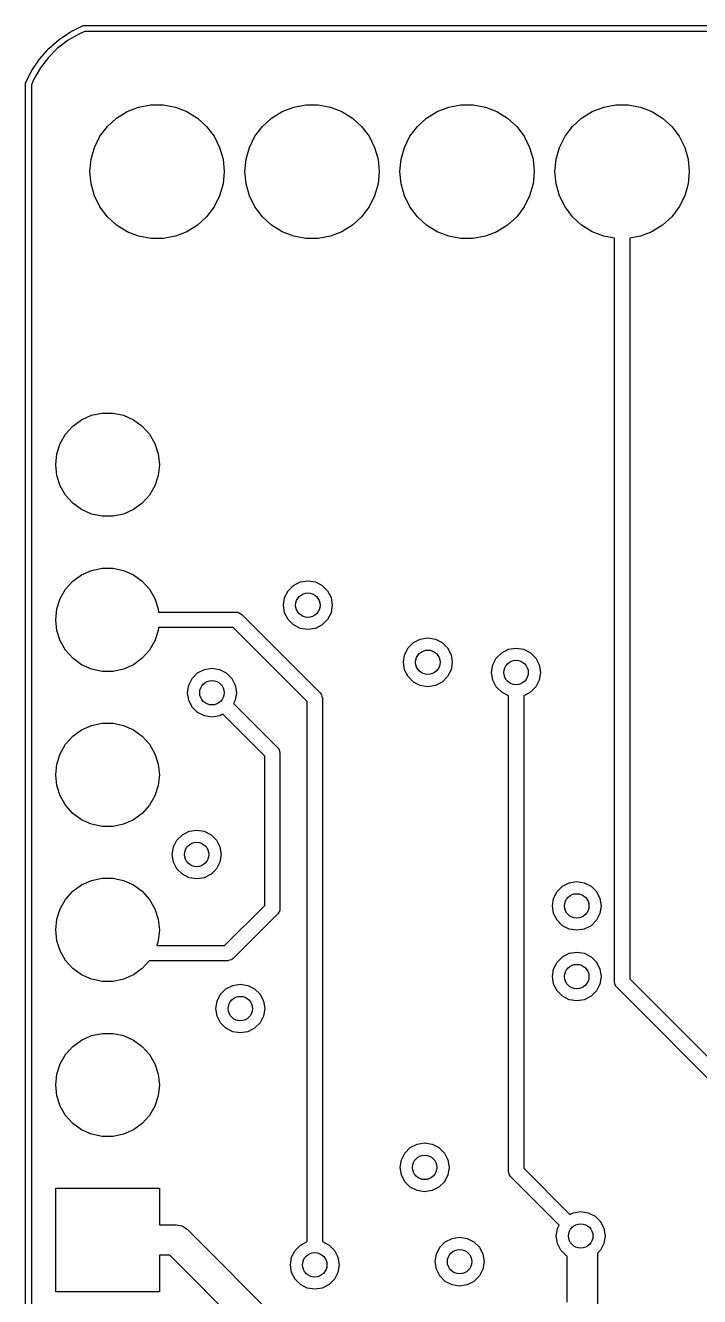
# Model space of a CAD drawing. Extents: x 48.3 to 73, y -74 to -39.4.
# Drawn here: x 48.31 to 59.36, y -60.18 to -39.36 of the extents above; entities that cross this region are included whole.
import ezdxf

# ---------------------------------------------------------------- set-up
doc = ezdxf.new("R2010")
doc.units = 0
doc.layers.add('BLACK', color=7, linetype='CONTINUOUS')

msp = doc.modelspace()

# ---------------------------------------------------------------- linework, layer by layer
at = {"layer": 'BLACK', "linetype": 'CONTINUOUS'}
for p, q in [((48.8621, -39.5885), (49.0512, -39.4626)), ((49.194, -39.4958), (49.0081, -39.6027)), ((49.0512, -39.4626), (49.2551, -39.3624)), ((49.2841, -39.4586), (49.194, -39.4958)), ((49.2551, -39.3624), (49.2673, -39.3614)), ((49.2551, -39.3624), (49.2551, -39.3624)), ((49.2673, -39.3614), (49.2741, -39.3586)), ((49.2741, -39.3586), (71.9887, -39.3586)), ((71.9788, -39.4586), (49.2841, -39.4586)), ((48.5411, -39.9086), (48.6911, -39.738)), ((48.8377, -39.7331), (48.6858, -39.8845)), ((48.6911, -39.738), (48.8621, -39.5885)), ((49.0081, -39.6027), (48.8377, -39.7331)), ((48.4146, -40.0972), (48.5411, -39.9086)), ((48.6858, -39.8845), (48.5549, -40.0545)), ((48.3138, -40.3008), (48.4146, -40.0972)), ((48.5549, -40.0545), (48.4474, -40.2402)), ((48.31, -40.32), (48.3128, -40.3131)), ((48.31, -73.0768), (48.31, -40.32)), ((48.3128, -40.3131), (48.3138, -40.3008)), ((48.4474, -40.2402), (48.41, -40.33)), ((48.41, -40.33), (48.41, -73.0668)), ((49.8035, -40.8756), (49.9761, -40.7687)), ((49.9761, -40.7687), (50.1654, -40.6954)), ((50.1654, -40.6954), (50.3649, -40.6581)), ((50.3649, -40.6581), (50.5679, -40.6581)), ((50.5679, -40.6581), (50.7674, -40.6954)), ((50.7674, -40.6954), (50.9567, -40.7687)), ((50.9567, -40.7687), (51.1293, -40.8756)), ((52.3435, -40.8756), (52.5161, -40.7687)), ((52.5161, -40.7687), (52.7054, -40.6954)), ((52.7054, -40.6954), (52.9049, -40.6581)), ((52.9049, -40.6581), (53.1079, -40.6581)), ((53.1079, -40.6581), (53.3074, -40.6954)), ((53.3074, -40.6954), (53.4967, -40.7687)), ((53.4967, -40.7687), (53.6693, -40.8756)), ((54.8835, -40.8756), (55.0561, -40.7687)), ((55.0561, -40.7687), (55.2454, -40.6954)), ((55.2454, -40.6954), (55.4449, -40.6581)), ((55.4449, -40.6581), (55.6479, -40.6581)), ((55.6479, -40.6581), (55.8474, -40.6954)), ((55.8474, -40.6954), (56.0367, -40.7687)), ((56.0367, -40.7687), (56.2093, -40.8756)), ((57.4235, -40.8756), (57.5961, -40.7687)), ((57.5961, -40.7687), (57.7854, -40.6954)), ((57.7854, -40.6954), (57.9849, -40.6581)), ((57.9849, -40.6581), (58.1879, -40.6581)), ((58.1879, -40.6581), (58.3874, -40.6954)), ((58.3874, -40.6954), (58.5767, -40.7687)), ((58.5767, -40.7687), (58.7493, -40.8756)), ((49.5312, -41.1743), (49.6535, -41.0123)), ((49.6535, -41.0123), (49.8035, -40.8756)), ((51.1293, -40.8756), (51.2793, -41.0123)), ((51.2793, -41.0123), (51.4017, -41.1743)), ((52.0712, -41.1743), (52.1935, -41.0123)), ((52.1935, -41.0123), (52.3435, -40.8756)), ((53.6693, -40.8756), (53.8193, -41.0123)), ((53.8193, -41.0123), (53.9417, -41.1743)), ((54.6112, -41.1743), (54.7335, -41.0123)), ((54.7335, -41.0123), (54.8835, -40.8756)), ((56.2093, -40.8756), (56.3593, -41.0123)), ((56.3593, -41.0123), (56.4817, -41.1743)), ((57.1512, -41.1743), (57.2735, -41.0123)), ((57.2735, -41.0123), (57.4235, -40.8756)), ((58.7493, -40.8756), (58.8993, -41.0123)), ((58.8993, -41.0123), (59.0217, -41.1743)), ((49.4407, -41.356), (49.5312, -41.1743)), ((51.4017, -41.1743), (51.4921, -41.356)), ((51.9807, -41.356), (52.0712, -41.1743)), ((53.9417, -41.1743), (54.0321, -41.356)), ((54.5207, -41.356), (54.6112, -41.1743)), ((56.4817, -41.1743), (56.5721, -41.356)), ((57.0607, -41.356), (57.1512, -41.1743)), ((59.0217, -41.1743), (59.1121, -41.356)), ((49.3851, -41.5513), (49.4407, -41.356)), ((51.4921, -41.356), (51.5477, -41.5513)), ((51.9251, -41.5513), (51.9807, -41.356)), ((54.0321, -41.356), (54.0877, -41.5513)), ((54.4651, -41.5513), (54.5207, -41.356)), ((56.5721, -41.356), (56.6277, -41.5513)), ((57.0052, -41.5513), (57.0607, -41.356)), ((59.1121, -41.356), (59.1677, -41.5513)), ((49.3664, -41.7534), (49.3851, -41.5513)), ((51.5477, -41.5513), (51.5664, -41.7534)), ((51.9064, -41.7534), (51.9251, -41.5513)), ((54.0877, -41.5513), (54.1064, -41.7534)), ((54.4464, -41.7534), (54.4651, -41.5513)), ((56.6277, -41.5513), (56.6464, -41.7534)), ((56.9864, -41.7534), (57.0052, -41.5513)), ((59.1677, -41.5513), (59.1864, -41.7534)), ((49.3851, -41.9555), (49.3664, -41.7534)), ((51.5664, -41.7534), (51.5477, -41.9555)), ((51.9251, -41.9555), (51.9064, -41.7534)), ((54.1064, -41.7534), (54.0877, -41.9555)), ((54.4651, -41.9555), (54.4464, -41.7534)), ((56.6464, -41.7534), (56.6277, -41.9555)), ((57.0052, -41.9555), (56.9864, -41.7534)), ((59.1864, -41.7534), (59.1677, -41.9555)), ((49.4407, -42.1507), (49.3851, -41.9555)), ((51.5477, -41.9555), (51.4921, -42.1507)), ((51.9807, -42.1507), (51.9251, -41.9555)), ((54.0877, -41.9555), (54.0321, -42.1507)), ((54.5207, -42.1507), (54.4651, -41.9555)), ((56.6277, -41.9555), (56.5721, -42.1507)), ((57.0607, -42.1507), (57.0052, -41.9555)), ((59.1677, -41.9555), (59.1121, -42.1507)), ((49.5312, -42.3325), (49.4407, -42.1507)), ((51.4921, -42.1507), (51.4017, -42.3325)), ((52.0712, -42.3325), (51.9807, -42.1507)), ((54.0321, -42.1507), (53.9417, -42.3325)), ((54.6112, -42.3325), (54.5207, -42.1507)), ((56.5721, -42.1507), (56.4817, -42.3325)), ((57.1512, -42.3325), (57.0607, -42.1507)), ((59.1121, -42.1507), (59.0217, -42.3325)), ((49.6535, -42.4944), (49.5312, -42.3325)), ((51.4017, -42.3325), (51.2793, -42.4944)), ((52.1935, -42.4944), (52.0712, -42.3325)), ((53.9417, -42.3325), (53.8193, -42.4944)), ((54.7335, -42.4944), (54.6112, -42.3325)), ((56.4817, -42.3325), (56.3593, -42.4944)), ((57.2735, -42.4944), (57.1512, -42.3325)), ((59.0217, -42.3325), (58.8993, -42.4944)), ((49.8035, -42.6312), (49.6535, -42.4944)), ((49.9761, -42.7381), (49.8035, -42.6312)), ((51.1293, -42.6312), (50.9567, -42.7381)), ((51.2793, -42.4944), (51.1293, -42.6312)), ((52.3435, -42.6312), (52.1935, -42.4944)), ((52.5161, -42.7381), (52.3435, -42.6312)), ((53.6693, -42.6312), (53.4967, -42.7381)), ((53.8193, -42.4944), (53.6693, -42.6312)), ((54.8835, -42.6312), (54.7335, -42.4944)), ((55.0561, -42.7381), (54.8835, -42.6312)), ((56.2093, -42.6312), (56.0367, -42.7381)), ((56.3593, -42.4944), (56.2093, -42.6312)), ((57.4235, -42.6312), (57.2735, -42.4944)), ((57.5961, -42.7381), (57.4235, -42.6312)), ((58.7493, -42.6312), (58.5767, -42.7381)), ((58.8993, -42.4944), (58.7493, -42.6312)), ((50.1654, -42.8114), (49.9761, -42.7381)), ((50.3649, -42.8487), (50.1654, -42.8114)), ((50.5679, -42.8487), (50.3649, -42.8487)), ((50.7674, -42.8114), (50.5679, -42.8487)), ((50.9567, -42.7381), (50.7674, -42.8114)), ((52.7054, -42.8114), (52.5161, -42.7381)), ((52.9049, -42.8487), (52.7054, -42.8114)), ((53.1079, -42.8487), (52.9049, -42.8487)), ((53.3074, -42.8114), (53.1079, -42.8487)), ((53.4967, -42.7381), (53.3074, -42.8114)), ((55.2454, -42.8114), (55.0561, -42.7381)), ((55.4449, -42.8487), (55.2454, -42.8114)), ((55.6479, -42.8487), (55.4449, -42.8487)), ((55.8474, -42.8114), (55.6479, -42.8487)), ((56.0367, -42.7381), (55.8474, -42.8114)), ((57.7854, -42.8114), (57.5961, -42.7381)), ((57.9614, -42.8443), (57.7854, -42.8114)), ((57.9614, -55.026), (57.9614, -42.8443)), ((58.3874, -42.8114), (58.2114, -42.8443)), ((58.2114, -42.8443), (58.2114, -54.9742)), ((58.5767, -42.7381), (58.3874, -42.8114)), ((49.2314, -45.8173), (49.3938, -45.745)), ((49.3938, -45.745), (49.5676, -45.708)), ((49.5676, -45.708), (49.7453, -45.708)), ((49.7453, -45.708), (49.9191, -45.745)), ((49.9191, -45.745), (50.0814, -45.8173)), ((48.9688, -46.0538), (49.0877, -45.9217)), ((49.0877, -45.9217), (49.2314, -45.8173)), ((50.0814, -45.8173), (50.2252, -45.9217)), ((50.2252, -45.9217), (50.3441, -46.0538)), ((48.825, -46.3767), (48.8799, -46.2077)), ((48.8799, -46.2077), (48.9688, -46.0538)), ((50.3441, -46.0538), (50.4329, -46.2077)), ((50.4329, -46.2077), (50.4878, -46.3767)), ((48.8064, -46.5534), (48.825, -46.3767)), ((50.4878, -46.3767), (50.5064, -46.5534)), ((48.825, -46.7301), (48.8064, -46.5534)), ((50.5064, -46.5534), (50.4878, -46.7301)), ((48.8799, -46.8991), (48.825, -46.7301)), ((50.4878, -46.7301), (50.4329, -46.8991)), ((48.9688, -47.053), (48.8799, -46.8991)), ((49.0877, -47.1851), (48.9688, -47.053)), ((50.3441, -47.053), (50.2252, -47.1851)), ((50.4329, -46.8991), (50.3441, -47.053)), ((49.2314, -47.2895), (49.0877, -47.1851)), ((50.2252, -47.1851), (50.0814, -47.2895)), ((49.3938, -47.3618), (49.2314, -47.2895)), ((49.5676, -47.3987), (49.3938, -47.3618)), ((49.7453, -47.3987), (49.5676, -47.3987)), ((49.9191, -47.3618), (49.7453, -47.3987)), ((50.0814, -47.2895), (49.9191, -47.3618)), ((49.2314, -48.3573), (49.3938, -48.285)), ((49.3938, -48.285), (49.5676, -48.248)), ((49.5676, -48.248), (49.7453, -48.248)), ((49.7453, -48.248), (49.9191, -48.285)), ((49.9191, -48.285), (50.0814, -48.3573)), ((48.9688, -48.5938), (49.0877, -48.4617)), ((49.0877, -48.4617), (49.2314, -48.3573)), ((50.0814, -48.3573), (50.2252, -48.4617)), ((50.2252, -48.4617), (50.3441, -48.5938)), ((52.7029, -48.5313), (52.8144, -48.4745)), ((52.8144, -48.4745), (52.938, -48.4549)), ((52.938, -48.4549), (53.0616, -48.4745)), ((53.0616, -48.4745), (53.1731, -48.5313)), ((48.8799, -48.7477), (48.9688, -48.5938)), ((50.3441, -48.5938), (50.4329, -48.7477)), ((52.5576, -48.7313), (52.6144, -48.6198)), ((52.6144, -48.6198), (52.7029, -48.5313)), ((53.1731, -48.5313), (53.2616, -48.6198)), ((53.2616, -48.6198), (53.3184, -48.7313)), ((48.8064, -49.0934), (48.825, -48.9167)), ((48.825, -48.9167), (48.8799, -48.7477)), ((50.4329, -48.7477), (50.4878, -48.9167)), ((50.4878, -48.9167), (50.4933, -48.9684)), ((52.538, -48.8549), (52.5576, -48.7313)), ((52.5576, -48.9785), (52.538, -48.8549)), ((53.3184, -48.7313), (53.338, -48.8549)), ((53.338, -48.8549), (53.3184, -48.9785)), ((48.825, -49.2701), (48.8064, -49.0934)), ((50.4933, -48.9684), (51.7664, -48.9684)), ((51.7664, -48.9684), (51.7885, -48.9716)), ((51.7885, -48.9716), (51.793, -48.9712)), ((51.793, -48.9712), (51.7954, -48.9725)), ((51.7954, -48.9725), (51.8016, -48.9734)), ((51.8016, -48.9734), (51.8277, -48.9902)), ((51.8277, -48.9902), (51.8548, -49.005)), ((51.8548, -49.005), (53.1397, -50.2899)), ((52.6144, -49.09), (52.5576, -48.9785)), ((52.7029, -49.1785), (52.6144, -49.09)), ((53.2616, -49.09), (53.1731, -49.1785)), ((53.3184, -48.9785), (53.2616, -49.09)), ((48.8799, -49.4391), (48.825, -49.2701)), ((50.4878, -49.2701), (50.4329, -49.4391)), ((50.4933, -49.2184), (50.4878, -49.2701)), ((51.7146, -49.2184), (50.4933, -49.2184)), ((52.9263, -50.4301), (51.7146, -49.2184)), ((52.8144, -49.2353), (52.7029, -49.1785)), ((52.938, -49.2549), (52.8144, -49.2353)), ((53.0616, -49.2353), (52.938, -49.2549)), ((53.1731, -49.1785), (53.0616, -49.2353)), ((48.9688, -49.593), (48.8799, -49.4391)), ((50.4329, -49.4391), (50.3441, -49.593)), ((54.5802, -49.5546), (54.6687, -49.4661)), ((54.6687, -49.4661), (54.7802, -49.4093)), ((54.7802, -49.4093), (54.9038, -49.3897)), ((54.9038, -49.3897), (55.0274, -49.4093)), ((55.0274, -49.4093), (55.1389, -49.4661)), ((55.1389, -49.4661), (55.2274, -49.5546)), ((49.0877, -49.7251), (48.9688, -49.593)), ((49.2314, -49.8295), (49.0877, -49.7251)), ((50.2252, -49.7251), (50.0814, -49.8295)), ((50.3441, -49.593), (50.2252, -49.7251)), ((54.5038, -49.7897), (54.5234, -49.6661)), ((54.5234, -49.6661), (54.5802, -49.5546)), ((55.2274, -49.5546), (55.2842, -49.6661)), ((55.2842, -49.6661), (55.3038, -49.7897)), ((55.9689, -49.8342), (56.0257, -49.7227)), ((56.0257, -49.7227), (56.1142, -49.6342)), ((56.1142, -49.6342), (56.2257, -49.5774)), ((56.2257, -49.5774), (56.3493, -49.5578)), ((56.3493, -49.5578), (56.4729, -49.5774)), ((56.4729, -49.5774), (56.5844, -49.6342)), ((56.5844, -49.6342), (56.6729, -49.7227)), ((56.6729, -49.7227), (56.7297, -49.8342)), ((49.3938, -49.9018), (49.2314, -49.8295)), ((49.5676, -49.9387), (49.3938, -49.9018)), ((49.7453, -49.9387), (49.5676, -49.9387)), ((49.9191, -49.9018), (49.7453, -49.9387)), ((50.0814, -49.8295), (49.9191, -49.9018)), ((51.0426, -50.0535), (51.1311, -49.965)), ((51.1311, -49.965), (51.2426, -49.9082)), ((51.2426, -49.9082), (51.3662, -49.8886)), ((51.3662, -49.8886), (51.4898, -49.9082)), ((51.4898, -49.9082), (51.6013, -49.965)), ((51.6013, -49.965), (51.6898, -50.0535)), ((54.5234, -49.9133), (54.5038, -49.7897)), ((54.5802, -50.0248), (54.5234, -49.9133)), ((55.2842, -49.9133), (55.2274, -50.0248)), ((55.3038, -49.7897), (55.2842, -49.9133)), ((55.9493, -49.9578), (55.9689, -49.8342)), ((55.9689, -50.0814), (55.9493, -49.9578)), ((56.7297, -49.8342), (56.7493, -49.9578)), ((56.7493, -49.9578), (56.7297, -50.0814)), ((50.9662, -50.2886), (50.9858, -50.165)), ((50.9858, -50.165), (51.0426, -50.0535)), ((51.6898, -50.0535), (51.7466, -50.165)), ((51.7466, -50.165), (51.7662, -50.2886)), ((54.6687, -50.1133), (54.5802, -50.0248)), ((54.7802, -50.1701), (54.6687, -50.1133)), ((54.9038, -50.1897), (54.7802, -50.1701)), ((55.0274, -50.1701), (54.9038, -50.1897)), ((55.1389, -50.1133), (55.0274, -50.1701)), ((55.2274, -50.0248), (55.1389, -50.1133)), ((56.0257, -50.1929), (55.9689, -50.0814)), ((56.7297, -50.0814), (56.6729, -50.1929)), ((50.9858, -50.4122), (50.9662, -50.2886)), ((51.7662, -50.2886), (51.7466, -50.4122)), ((53.1397, -50.2899), (53.1531, -50.3078)), ((53.1531, -50.3078), (53.1565, -50.3107)), ((53.1565, -50.3107), (53.1572, -50.3133)), ((53.1572, -50.3133), (53.161, -50.3184)), ((53.161, -50.3184), (53.1676, -50.3486)), ((53.1676, -50.3486), (53.1763, -50.3783)), ((53.1763, -50.3783), (53.1763, -59.2797)), ((56.1142, -50.2814), (56.0257, -50.1929)), ((56.2243, -50.3375), (56.1142, -50.2814)), ((56.2243, -58.1272), (56.2243, -50.3375)), ((56.5844, -50.2814), (56.4743, -50.3375)), ((56.4743, -50.3375), (56.4743, -58.0754)), ((56.6729, -50.1929), (56.5844, -50.2814)), ((51.0426, -50.5237), (50.9858, -50.4122)), ((51.1311, -50.6122), (51.0426, -50.5237)), ((51.7466, -50.4122), (51.7196, -50.4652)), ((51.7196, -50.4652), (52.4448, -51.1904)), ((52.9263, -59.2797), (52.9263, -50.4301)), ((49.3938, -50.825), (49.5676, -50.788)), ((49.5676, -50.788), (49.7453, -50.788)), ((49.7453, -50.788), (49.9191, -50.825)), ((51.2426, -50.669), (51.1311, -50.6122)), ((51.3662, -50.6886), (51.2426, -50.669)), ((51.4898, -50.669), (51.3662, -50.6886)), ((51.5428, -50.642), (51.4898, -50.669)), ((52.2314, -51.3306), (51.5428, -50.642)), ((48.9688, -51.1338), (49.0877, -51.0017)), ((49.0877, -51.0017), (49.2314, -50.8973)), ((49.2314, -50.8973), (49.3938, -50.825)), ((49.9191, -50.825), (50.0814, -50.8973)), ((50.0814, -50.8973), (50.2252, -51.0017)), ((50.2252, -51.0017), (50.3441, -51.1338)), ((48.8799, -51.2877), (48.9688, -51.1338)), ((50.3441, -51.1338), (50.4329, -51.2877)), ((52.4448, -51.1904), (52.4582, -51.2083)), ((52.4582, -51.2083), (52.4616, -51.2112)), ((52.4616, -51.2112), (52.4623, -51.2138)), ((52.4623, -51.2138), (52.4661, -51.2189)), ((52.4661, -51.2189), (52.4727, -51.2491)), ((48.825, -51.4567), (48.8799, -51.2877)), ((50.4329, -51.2877), (50.4878, -51.4567)), ((52.2314, -53.7716), (52.2314, -51.3306)), ((52.4727, -51.2491), (52.4814, -51.2788)), ((52.4814, -51.2788), (52.4814, -53.8234)), ((48.8064, -51.6334), (48.825, -51.4567)), ((48.825, -51.8101), (48.8064, -51.6334)), ((50.4878, -51.4567), (50.5064, -51.6334)), ((50.5064, -51.6334), (50.4878, -51.8101)), ((48.8799, -51.9791), (48.825, -51.8101)), ((50.4878, -51.8101), (50.4329, -51.9791)), ((48.9688, -52.133), (48.8799, -51.9791)), ((50.4329, -51.9791), (50.3441, -52.133)), ((49.0877, -52.2651), (48.9688, -52.133)), ((50.3441, -52.133), (50.2252, -52.2651)), ((49.2314, -52.3695), (49.0877, -52.2651)), ((49.3938, -52.4418), (49.2314, -52.3695)), ((49.5676, -52.4787), (49.3938, -52.4418)), ((49.9191, -52.4418), (49.7453, -52.4787)), ((50.0814, -52.3695), (49.9191, -52.4418)), ((50.2252, -52.2651), (50.0814, -52.3695)), ((49.7453, -52.4787), (49.5676, -52.4787)), ((50.7928, -52.7033), (50.8813, -52.6148)), ((50.8813, -52.6148), (50.9928, -52.558)), ((50.9928, -52.558), (51.1164, -52.5384)), ((51.1164, -52.5384), (51.24, -52.558)), ((51.24, -52.558), (51.3515, -52.6148)), ((51.3515, -52.6148), (51.44, -52.7033)), ((50.7164, -52.9384), (50.736, -52.8148)), ((50.736, -52.8148), (50.7928, -52.7033)), ((51.44, -52.7033), (51.4968, -52.8148)), ((51.4968, -52.8148), (51.5164, -52.9384)), ((50.736, -53.062), (50.7164, -52.9384)), ((50.7928, -53.1735), (50.736, -53.062)), ((51.4968, -53.062), (51.44, -53.1735)), ((51.5164, -52.9384), (51.4968, -53.062)), ((50.8813, -53.262), (50.7928, -53.1735)), ((50.9928, -53.3188), (50.8813, -53.262)), ((51.3515, -53.262), (51.24, -53.3188)), ((51.44, -53.1735), (51.3515, -53.262)), ((49.0877, -53.5417), (49.2314, -53.4373)), ((49.2314, -53.4373), (49.3938, -53.365)), ((49.3938, -53.365), (49.5676, -53.328)), ((49.5676, -53.328), (49.7453, -53.328)), ((49.7453, -53.328), (49.9191, -53.365)), ((49.9191, -53.365), (50.0814, -53.4373)), ((50.0814, -53.4373), (50.2252, -53.5417)), ((51.1164, -53.3384), (50.9928, -53.3188)), ((51.24, -53.3188), (51.1164, -53.3384)), ((57.0206, -53.5457), (57.1091, -53.4572)), ((57.1091, -53.4572), (57.2206, -53.4004)), ((57.2206, -53.4004), (57.3442, -53.3808)), ((57.3442, -53.3808), (57.4678, -53.4004)), ((57.4678, -53.4004), (57.5793, -53.4572)), ((57.5793, -53.4572), (57.6678, -53.5457)), ((48.8799, -53.8277), (48.9688, -53.6738)), ((48.9688, -53.6738), (49.0877, -53.5417)), ((50.2252, -53.5417), (50.3441, -53.6738)), ((50.3441, -53.6738), (50.4329, -53.8277)), ((56.9442, -53.7808), (56.9638, -53.6572)), ((56.9638, -53.6572), (57.0206, -53.5457)), ((57.6678, -53.5457), (57.7246, -53.6572)), ((57.7246, -53.6572), (57.7442, -53.7808)), ((48.825, -53.9967), (48.8799, -53.8277)), ((50.4329, -53.8277), (50.4878, -53.9967)), ((51.5746, -54.4284), (52.2314, -53.7716)), ((52.4448, -53.9118), (51.7148, -54.6418)), ((52.4596, -53.8846), (52.4448, -53.9118)), ((52.4764, -53.8586), (52.4596, -53.8846)), ((52.4773, -53.8524), (52.4764, -53.8586)), ((52.4786, -53.85), (52.4773, -53.8524)), ((52.4814, -53.8234), (52.4782, -53.8455)), ((52.4782, -53.8455), (52.4786, -53.85)), ((56.9638, -53.9044), (56.9442, -53.7808)), ((57.0206, -54.0159), (56.9638, -53.9044)), ((57.7246, -53.9044), (57.6678, -54.0159)), ((57.7442, -53.7808), (57.7246, -53.9044)), ((48.8064, -54.1734), (48.825, -53.9967)), ((50.4878, -53.9967), (50.5064, -54.1734)), ((57.1091, -54.1044), (57.0206, -54.0159)), ((57.2206, -54.1612), (57.1091, -54.1044)), ((57.5793, -54.1044), (57.4678, -54.1612)), ((57.6678, -54.0159), (57.5793, -54.1044)), ((48.825, -54.3501), (48.8064, -54.1734)), ((50.5064, -54.1734), (50.4878, -54.3501)), ((57.3442, -54.1808), (57.2206, -54.1612)), ((57.4678, -54.1612), (57.3442, -54.1808)), ((48.8799, -54.5191), (48.825, -54.3501)), ((48.9688, -54.673), (48.8799, -54.5191)), ((50.4878, -54.3501), (50.4624, -54.4284)), ((50.4624, -54.4284), (51.5746, -54.4284)), ((57.2206, -54.5574), (57.3442, -54.5378)), ((57.3442, -54.5378), (57.4678, -54.5574)), ((49.0877, -54.8051), (48.9688, -54.673)), ((50.3392, -54.6784), (50.2252, -54.8051)), ((51.6264, -54.6784), (50.3392, -54.6784)), ((51.6561, -54.6697), (51.6264, -54.6784)), ((51.6863, -54.6631), (51.6561, -54.6697)), ((51.6914, -54.6593), (51.6863, -54.6631)), ((51.694, -54.6585), (51.6914, -54.6593)), ((51.6969, -54.6551), (51.694, -54.6585)), ((51.7148, -54.6418), (51.6969, -54.6551)), ((56.9638, -54.8142), (57.0206, -54.7027)), ((57.0206, -54.7027), (57.1091, -54.6142)), ((57.1091, -54.6142), (57.2206, -54.5574)), ((57.4678, -54.5574), (57.5793, -54.6142)), ((57.5793, -54.6142), (57.6678, -54.7027)), ((57.6678, -54.7027), (57.7246, -54.8142)), ((49.2314, -54.9095), (49.0877, -54.8051)), ((49.3938, -54.9818), (49.2314, -54.9095)), ((50.0814, -54.9095), (49.9191, -54.9818)), ((50.2252, -54.8051), (50.0814, -54.9095)), ((56.9442, -54.9378), (56.9638, -54.8142)), ((56.9638, -55.0614), (56.9442, -54.9378)), ((57.7246, -54.8142), (57.7442, -54.9378)), ((57.7442, -54.9378), (57.7246, -55.0614)), ((49.5676, -55.0187), (49.3938, -54.9818)), ((49.7453, -55.0187), (49.5676, -55.0187)), ((49.9191, -54.9818), (49.7453, -55.0187)), ((51.5075, -55.2271), (51.596, -55.1386)), ((51.596, -55.1386), (51.7075, -55.0818)), ((51.7075, -55.0818), (51.8311, -55.0622)), ((51.8311, -55.0622), (51.9547, -55.0818)), ((51.9547, -55.0818), (52.0662, -55.1386)), ((52.0662, -55.1386), (52.1547, -55.2271)), ((57.0206, -55.1729), (56.9638, -55.0614)), ((57.1091, -55.2614), (57.0206, -55.1729)), ((57.6678, -55.1729), (57.5793, -55.2614)), ((57.7246, -55.0614), (57.6678, -55.1729)), ((57.9701, -55.0557), (57.9614, -55.026)), ((57.9767, -55.0859), (57.9701, -55.0557)), ((57.9805, -55.0909), (57.9767, -55.0859)), ((57.9813, -55.0936), (57.9805, -55.0909)), ((57.9847, -55.0965), (57.9813, -55.0936)), ((57.998, -55.1144), (57.9847, -55.0965)), ((61.7689, -58.8853), (57.998, -55.1144)), ((58.2114, -54.9742), (61.9457, -58.7085)), ((51.4311, -55.4622), (51.4506, -55.3386)), ((51.4506, -55.3386), (51.5075, -55.2271)), ((52.1547, -55.2271), (52.2115, -55.3386)), ((52.2115, -55.3386), (52.2311, -55.4622)), ((57.2206, -55.3182), (57.1091, -55.2614)), ((57.3442, -55.3378), (57.2206, -55.3182)), ((57.4678, -55.3182), (57.3442, -55.3378)), ((57.5793, -55.2614), (57.4678, -55.3182)), ((51.4506, -55.5859), (51.4311, -55.4622)), ((51.5075, -55.6974), (51.4506, -55.5859)), ((52.2115, -55.5859), (52.1547, -55.6974)), ((52.2311, -55.4622), (52.2115, -55.5859)), ((51.596, -55.7858), (51.5075, -55.6974)), ((51.7075, -55.8427), (51.596, -55.7858)), ((52.0662, -55.7858), (51.9547, -55.8427)), ((52.1547, -55.6974), (52.0662, -55.7858)), ((49.0877, -56.0817), (49.2314, -55.9773)), ((49.2314, -55.9773), (49.3938, -55.905)), ((49.3938, -55.905), (49.5676, -55.868)), ((49.5676, -55.868), (49.7453, -55.868)), ((49.7453, -55.868), (49.9191, -55.905)), ((49.9191, -55.905), (50.0814, -55.9773)), ((50.0814, -55.9773), (50.2252, -56.0817)), ((51.8311, -55.8622), (51.7075, -55.8427)), ((51.9547, -55.8427), (51.8311, -55.8622)), ((48.8799, -56.3677), (48.9688, -56.2138)), ((48.9688, -56.2138), (49.0877, -56.0817)), ((50.2252, -56.0817), (50.3441, -56.2138)), ((50.3441, -56.2138), (50.4329, -56.3677)), ((48.825, -56.5367), (48.8799, -56.3677)), ((50.4329, -56.3677), (50.4878, -56.5367)), ((48.8064, -56.7134), (48.825, -56.5367)), ((50.4878, -56.5367), (50.5064, -56.7134)), ((48.825, -56.8901), (48.8064, -56.7134)), ((50.5064, -56.7134), (50.4878, -56.8901)), ((48.8799, -57.0591), (48.825, -56.8901)), ((50.4878, -56.8901), (50.4329, -57.0591)), ((48.9688, -57.213), (48.8799, -57.0591)), ((49.0877, -57.3451), (48.9688, -57.213)), ((50.3441, -57.213), (50.2252, -57.3451)), ((50.4329, -57.0591), (50.3441, -57.213)), ((49.2314, -57.4495), (49.0877, -57.3451)), ((49.3938, -57.5218), (49.2314, -57.4495)), ((50.0814, -57.4495), (49.9191, -57.5218)), ((50.2252, -57.3451), (50.0814, -57.4495)), ((49.5676, -57.5587), (49.3938, -57.5218)), ((49.7453, -57.5587), (49.5676, -57.5587)), ((49.9191, -57.5218), (49.7453, -57.5587)), ((54.7278, -57.6835), (54.8514, -57.6639)), ((54.8514, -57.6639), (54.975, -57.6835)), ((54.471, -57.9403), (54.5278, -57.8288)), ((54.5278, -57.8288), (54.6163, -57.7403)), ((54.6163, -57.7403), (54.7278, -57.6835)), ((54.975, -57.6835), (55.0865, -57.7403)), ((55.0865, -57.7403), (55.175, -57.8288)), ((55.175, -57.8288), (55.2318, -57.9403)), ((54.4514, -58.0639), (54.471, -57.9403)), ((54.471, -58.1875), (54.4514, -58.0639)), ((55.2318, -57.9403), (55.2514, -58.0639)), ((55.2514, -58.0639), (55.2318, -58.1875)), ((56.4743, -58.0754), (57.2325, -58.8336)), ((54.5278, -58.299), (54.471, -58.1875)), ((54.6163, -58.3875), (54.5278, -58.299)), ((55.175, -58.299), (55.0865, -58.3875)), ((55.2318, -58.1875), (55.175, -58.299)), ((56.233, -58.1569), (56.2243, -58.1272)), ((56.2396, -58.1871), (56.233, -58.1569)), ((56.2434, -58.1921), (56.2396, -58.1871)), ((56.2442, -58.1948), (56.2434, -58.1921)), ((56.2476, -58.1977), (56.2442, -58.1948)), ((56.2609, -58.2156), (56.2476, -58.1977)), ((57.0557, -59.0104), (56.2609, -58.2156)), ((48.8064, -60.1034), (48.8064, -58.4034)), ((48.8064, -58.4034), (50.5064, -58.4034)), ((50.5064, -58.4034), (50.5064, -59.0034)), ((54.7278, -58.4443), (54.6163, -58.3875)), ((54.8514, -58.4639), (54.7278, -58.4443)), ((54.975, -58.4443), (54.8514, -58.4639)), ((55.0865, -58.3875), (54.975, -58.4443)), ((57.2325, -58.8336), (57.2855, -58.8066)), ((57.2855, -58.8066), (57.4091, -58.787)), ((57.4091, -58.787), (57.5327, -58.8066)), ((57.5327, -58.8066), (57.6442, -58.8634)), ((57.6442, -58.8634), (57.7327, -58.9519)), ((50.5064, -59.0034), (50.7814, -59.0034)), ((50.7814, -59.0034), (50.8771, -59.0224)), ((50.8771, -59.0224), (50.9582, -59.0766)), ((50.9582, -59.0766), (53.5164, -61.6348)), ((57.0091, -59.187), (57.0287, -59.0634)), ((57.0287, -59.0634), (57.0557, -59.0104)), ((57.7327, -58.9519), (57.7895, -59.0634)), ((57.7895, -59.0634), (57.8091, -59.187)), ((52.7277, -59.4243), (52.8162, -59.3358)), ((52.8162, -59.3358), (52.9263, -59.2797)), ((53.1763, -59.2797), (53.2864, -59.3358)), ((53.2864, -59.3358), (53.3749, -59.4243)), ((55.101, -59.3725), (55.1895, -59.284)), ((55.1895, -59.284), (55.301, -59.2272)), ((55.301, -59.2272), (55.4246, -59.2076)), ((55.4246, -59.2076), (55.5482, -59.2272)), ((55.5482, -59.2272), (55.6597, -59.284)), ((55.6597, -59.284), (55.7482, -59.3725)), ((57.0287, -59.3106), (57.0091, -59.187)), ((57.0855, -59.4221), (57.0287, -59.3106)), ((57.7895, -59.3106), (57.7327, -59.4221)), ((57.8091, -59.187), (57.7895, -59.3106)), ((50.6779, -59.5034), (50.5064, -59.5034)), ((50.5064, -59.5034), (50.5064, -60.1034)), ((53.2664, -62.0919), (50.6779, -59.5034)), ((52.6513, -59.6594), (52.6709, -59.5358)), ((52.6709, -59.5358), (52.7277, -59.4243)), ((53.3749, -59.4243), (53.4317, -59.5358)), ((53.4317, -59.5358), (53.4513, -59.6594)), ((55.0246, -59.6076), (55.0442, -59.484)), ((55.0442, -59.484), (55.101, -59.3725)), ((55.7482, -59.3725), (55.805, -59.484)), ((55.805, -59.484), (55.8246, -59.6076)), ((57.174, -59.5106), (57.0855, -59.4221)), ((57.1864, -59.5169), (57.174, -59.5106)), ((57.1864, -60.2698), (57.1864, -59.5169)), ((57.7327, -59.4221), (57.6864, -59.4684)), ((57.6864, -59.4684), (57.6864, -60.3734)), ((52.6709, -59.783), (52.6513, -59.6594)), ((53.4513, -59.6594), (53.4317, -59.783)), ((55.0442, -59.7312), (55.0246, -59.6076)), ((55.101, -59.8427), (55.0442, -59.7312)), ((55.805, -59.7312), (55.7482, -59.8427)), ((55.8246, -59.6076), (55.805, -59.7312)), ((52.7277, -59.8945), (52.6709, -59.783)), ((52.8162, -59.983), (52.7277, -59.8945)), ((53.3749, -59.8945), (53.2864, -59.983)), ((53.4317, -59.783), (53.3749, -59.8945)), ((55.1895, -59.9312), (55.101, -59.8427)), ((55.301, -59.988), (55.1895, -59.9312)), ((55.6597, -59.9312), (55.5482, -59.988)), ((55.7482, -59.8427), (55.6597, -59.9312)), ((50.5064, -60.1034), (48.8064, -60.1034)), ((52.9277, -60.0398), (52.8162, -59.983)), ((53.0513, -60.0594), (52.9277, -60.0398)), ((53.1749, -60.0398), (53.0513, -60.0594)), ((53.2864, -59.983), (53.1749, -60.0398)), ((55.4246, -60.0076), (55.301, -59.988)), ((55.5482, -59.988), (55.4246, -60.0076))]:
    msp.add_line(p, q, dxfattribs=at)
at = {"layer": 'BLACK'}
for centre in [(52.938, -48.8549), (54.9038, -49.7897), (56.3493, -49.9578), (51.3662, -50.2886), (51.1164, -52.9384), (57.3442, -53.7808), (57.3442, -54.9378), (51.8311, -55.4622), (54.8514, -58.0639), (57.4091, -59.187), (53.0513, -59.6594), (55.4246, -59.6076)]:
    msp.add_circle(centre, 0.2, dxfattribs=at)

doc.saveas('drawing.dxf')
